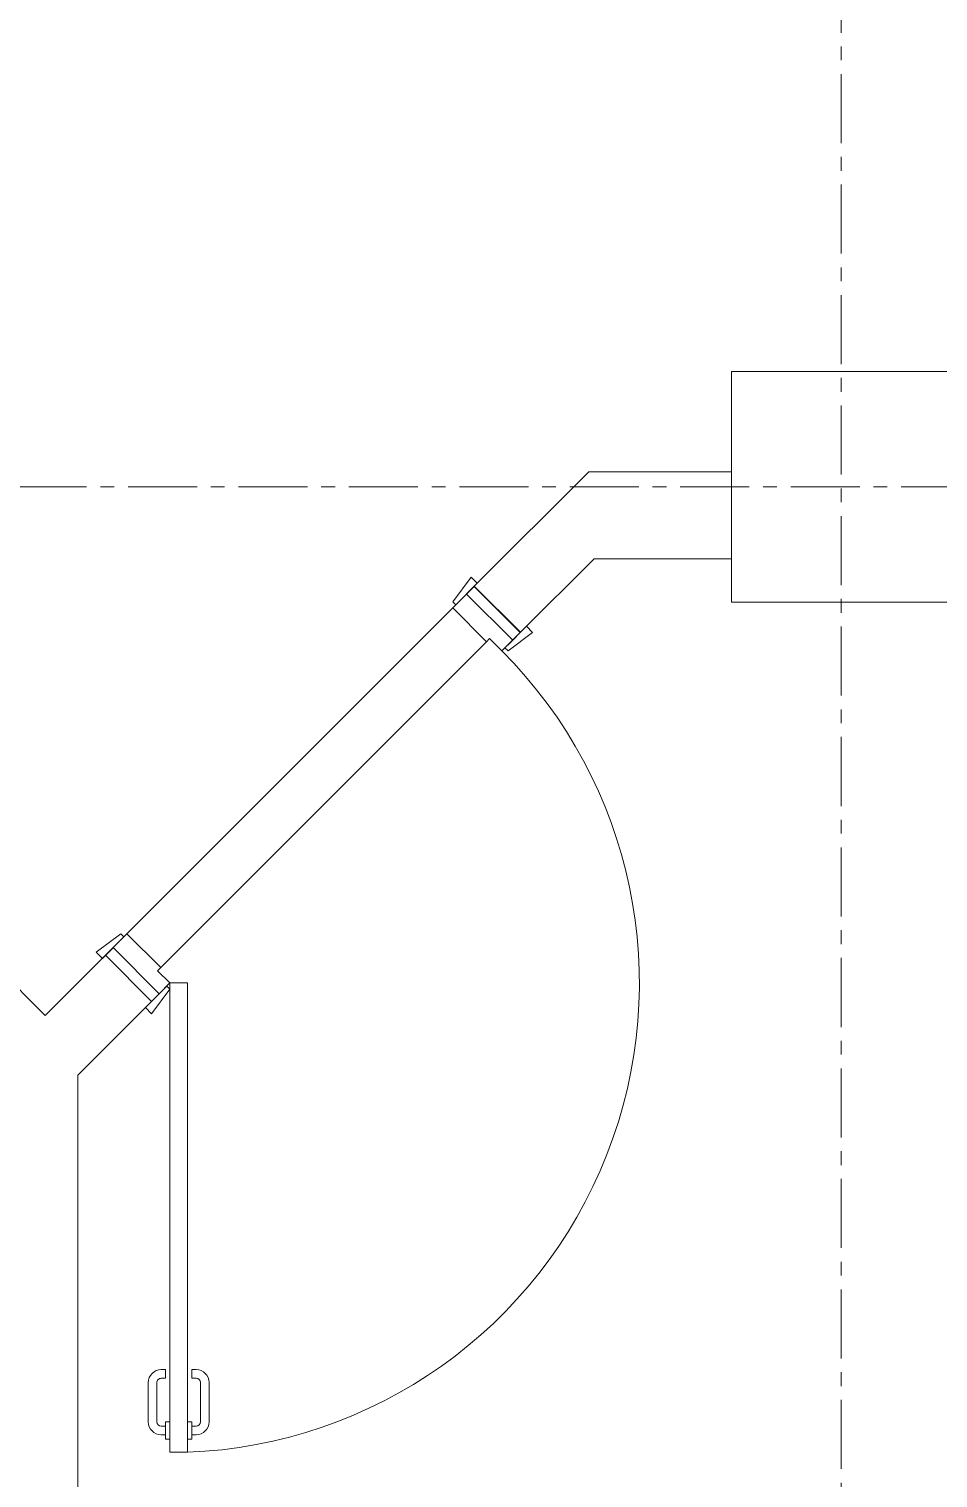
# Model space of a CAD drawing. Header units: millimetres. Extents: x 26027 to 581921, y 7230 to 233891.
# Drawn here: x 486131 to 488222, y 161667 to 164998 of the extents above; entities that cross this region are included whole.
import ezdxf

# ---------------------------------------------------------------- set-up
doc = ezdxf.new("R2010")
doc.units = ezdxf.units.MM
doc.header["$LTSCALE"] = 5
doc.linetypes.add('CENTER', pattern=[50.8, 31.75, -6.35, 6.35, -6.35])
doc.layers.add('axes', color=9, linetype='Continuous')
for name, color, linetype, lineweight in [('car', 250, 'Continuous', 5), ('Structure', 20, 'Continuous', 5), ('Walls', 32, 'Continuous', 5)]:
    doc.layers.add(name, color=color, linetype=linetype, lineweight=lineweight)
doc.layers.add('Wooden Joinery', color=7, linetype='Continuous', lineweight=5, true_color=0xffdcd1)

# ---------------------------------------------------------------- blocks, each defined once
blk = doc.blocks.new('A$C683B37BC')
at = {"layer": 'car'}
for p, q in [((-770.4, -827), (-21.2, -77.8)), ((56.6, -155.6, -2.4), (-692.7, -904.8, -4.7))]:
    blk.add_line(p, q, dxfattribs=at)
at = {"layer": 'Wooden Joinery'}
for p, q in [((-92.4, 1006.4, -2.4), (-92.4, 966.4, -2.4)), ((-82.4, 1006.4, -2.4), (-92.4, 1006.4, -2.4)), ((-42.4, 1006.4, -2.4), (-32.4, 1006.4, -2.4)), ((-32.4, 1006.4, -2.4), (-32.4, 966.4, -2.4)), ((-132.4, 966.4, -2.4), (-132.4, 876.4, -2.4)), ((-112.4, 966.4, -2.4), (-112.4, 876.4, -2.4)), ((-92.4, 996.4, -2.4), (-102.4, 996.4, -2.4)), ((-92.4, 976.4, -2.4), (-102.4, 976.4, -2.4)), ((-82.4, 966.4, -2.4), (-92.4, 966.4, -2.4)), ((-42.4, 966.4, -2.4), (-32.4, 966.4, -2.4)), ((-32.4, 996.4, -2.4), (-22.4, 996.4, -2.4)), ((-32.4, 976.4, -2.4), (-22.4, 976.4, -2.4)), ((-12.4, 966.4, -2.4), (-12.4, 876.4, -2.4)), ((7.6, 966.4, -2.4), (7.6, 876.4, -2.4)), ((-92.4, 866.4, -2.4), (-102.4, 866.4, -2.4)), ((-92.4, 866.4, -2.4), (-92.4, 846.4, -2.4)), ((-32.4, 866.4, -2.4), (-22.4, 866.4, -2.4)), ((-32.4, 866.4, -2.4), (-32.4, 846.4, -2.4)), ((-92.4, 846.4, -2.4), (-102.4, 846.4, -2.4)), ((-32.4, 846.4, -2.4), (-22.4, 846.4, -2.4))]:
    blk.add_line(p, q, dxfattribs=at)
for points in [[(-82.4, -42.4), (-82.4, 1036.4), (-42.4, 1036.4), (-42.4, -42.4)], [(-35.4, -35.4), (-42.4, -28.3), (0, 28.3), (14.1, 14.1)], [(63.6, -148.5), (70.7, -155.6), (127.3, -113.1), (113.1, -99)], [(-812.9, -812.9), (-819.9, -805.8), (-876.5, -848.2), (-862.4, -862.4)], [(-699.7, -911.9), (-692.7, -918.9), (-735.1, -975.5), (-749.2, -961.4)]]:
    blk.add_lwpolyline(points, close=True, dxfattribs=at)
for points in [[(-17.7, -17.7), (88.4, -123.7), (106.1, -106.1), (0, 0), (-17.7, -17.7)], [(-17.7, -17.7), (-42.4, -42.4), (-14.1, -70.7), (-21.2, -77.8), (56.6, -155.6), (88.4, -123.7), (-17.7, -17.7)], [(-830.6, -830.6), (-724.5, -936.6), (-742.2, -954.3), (-848.2, -848.2), (-830.6, -830.6)], [(-830.6, -830.6), (-805.8, -805.8), (-777.5, -834.1), (-770.4, -827), (-692.7, -904.8), (-724.5, -936.6), (-830.6, -830.6)]]:
    blk.add_lwpolyline(points, dxfattribs=at)
for centre, radius, start, end in [((-42.4, -42.4), 1079.6, 92.1234, 225), ((-102.4, 966.4, -2.4), 30, 90, 180), ((-102.4, 966.4, -2.4), 10, 90, 180), ((-22.4, 966.4, -2.4), 30, 0, 90), ((-22.4, 966.4, -2.4), 10, 0, 90), ((-102.4, 876.4, -2.4), 30, 180, 270), ((-102.4, 876.4, -2.4), 10, 180, 270), ((-22.4, 876.4, -2.4), 10, 270, 0), ((-22.4, 876.4, -2.4), 30, 270, 0)]:
    blk.add_arc(centre, radius, start, end, dxfattribs=at)

msp = doc.modelspace()

# ---------------------------------------------------------------- linework, layer by layer
at = {"layer": 'axes', "linetype": 'CENTER', "lineweight": 0}
for p, q in [((487998.8, 120285.6, 0), (487998.8, 210035.3, 0)), ((544175.8, 163945.3, 2.4), (461383.1, 163945.3, 2.4))]:
    msp.add_line(p, q, dxfattribs=at)
at = {"layer": 'Structure', "elevation": 0}
msp.add_lwpolyline([(487746.7, 163680.3), (488276.7, 163680.3), (488276.7, 164210.3), (487746.7, 164210.3)], close=True, dxfattribs=at)
at = {"layer": 'Walls'}
for p, q in [((487155.5, 163717, 2.4), (487418.8, 163980.3, 2.4)), ((487746.7, 163980.3, 0), (487418.8, 163980.3, 0)), ((487261.6, 163611, 2.4), (487430.9, 163780.3, 2.4)), ((487746.7, 163780.3, 2.4), (487430.9, 163780.3, 2.4)), ((487261.6, 163611, 2.4), (487155.5, 163717, 2.4)), ((486168.8, 162730.3, 2.4), (486030.5, 162868.5, 2.4)), ((486168.8, 162730.3, 2.4), (486307, 162868.5, 2.4)), ((486413.1, 162762.4, 2.4), (486307, 162868.5, 2.4)), ((486243.8, 162593.1, 2.4), (486413.1, 162762.4, 2.4)), ((486243.8, 158855.3, 2.4), (486243.8, 162593.1, 2.4))]:
    msp.add_line(p, q, dxfattribs=at)

# ---------------------------------------------------------------- block references
at = {"layer": 'Wooden Joinery', "rotation": 180}
msp.add_blockref('A$C683B37BC', (486413.1, 162762.4, 2.4), dxfattribs=at)

doc.saveas('drawing.dxf')
